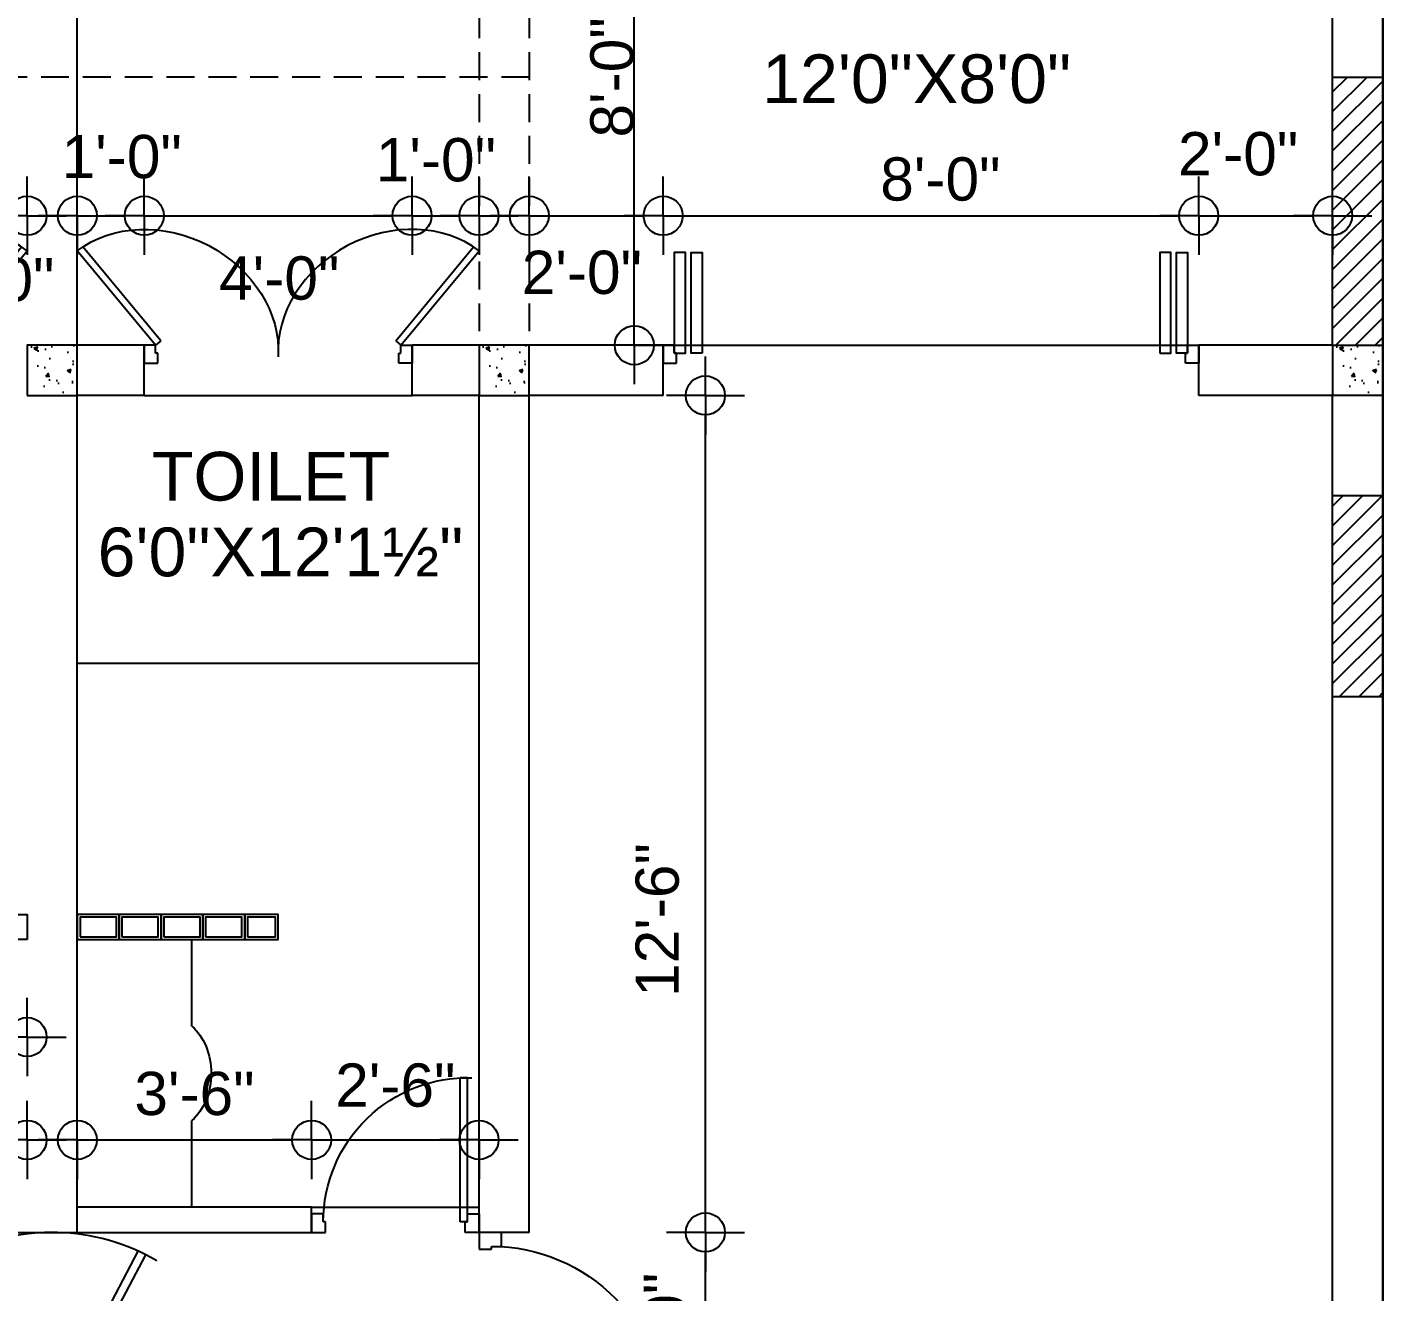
# Model space of a CAD drawing. Header units: inches. Extents: x 171009 to 352533, y -79956 to -38287.
# Drawn here: x 171306.4 to 171549.4, y -40046 to -39819.4 of the extents above; entities that cross this region are included whole.
import ezdxf

# ---------------------------------------------------------------- set-up
doc = ezdxf.new("R2010")
doc.units = ezdxf.units.IN
doc.header["$LTSCALE"] = 20
doc.header["$MEASUREMENT"] = 0
doc.header["$PDMODE"] = 34
doc.header["$PDSIZE"] = 5
doc.linetypes.add('HIDDEN2', pattern=[0.1875, 0.125, -0.0625])
doc.layers.get('0').update_dxf_attribs({"linetype": 'CONTINUOUS'})
doc.layers.get('Defpoints').update_dxf_attribs({"linetype": 'CONTINUOUS'})
for name, color, linetype in [('AREA', 3, 'CONTINUOUS'), ('COLUMN', 31, 'CONTINUOUS'), ('DIMLINE', 254, 'CONTINUOUS'), ('DOOR', 1, 'CONTINUOUS'), ('GLASS BRICKS', 4, 'CONTINUOUS'), ('HATCH', 8, 'CONTINUOUS'), ('text', 2, 'CONTINUOUS'), ('wall', 13, 'CONTINUOUS')]:
    doc.layers.add(name, color=color, linetype=linetype)
doc.styles.add('style5', font='arial_B.ttf')
doc.styles.add('TEXTM', font='arial_B.ttf')
doc.dimstyles.new('ARCH_96_0', dxfattribs={"dimtxt": 7.75, "dimasz": 3.5, "dimexe": 0.25, "dimexo": 0, "dimgap": 0, "dimtad": 1, "dimzin": 15, "dimdsep": 46, "dimlunit": 4, "dimtxsty": 'TEXTM', "dimblk": 'BLK', "dimcen": 0, "dimdle": 0.09375, "dimse1": 1, "dimse2": 1, "dimclrd": 256, "dimclrt": 3, "dimadec": 0, "dimazin": 0, "dimtfac": 1, "dimtix": 1, "dimtmove": 2, "dimatfit": 3, "dimldrblk": 'BLK', "dimfxl": 0.25, "dimtvp": 1.4625, "dimtolj": 1, "dimtzin": 15, "dimlwd": -1, "dimarcsym": 0})
pattern_1 = [(45, (-2227.5884, 18), (-1.767766953, 1.767766953), [])]

# ---------------------------------------------------------------- blocks, each defined once
blk = doc.blocks.new('A$C3B4262AC')
at = {"layer": 'DOOR'}
for p, q in [((0, 4), (0, 0)), ((2.5, 4), (0, 4)), ((2.5, 2.25), (2.5, 4)), ((0, 0), (3, 0)), ((3, 2.25), (2.5, 2.25)), ((3, 0), (3, 2.25))]:
    blk.add_line(p, q, dxfattribs=at)
blk = doc.blocks.new('DR1H902')
at = {"color": 0}
for p, q in [((-0.5, 0), (-0.5, 1)), ((-0.5, 1), (-0.45, 1)), ((-0.45, 0), (-0.45, 1)), ((-0.5, 0), (-0.45, 0))]:
    blk.add_line(p, q, dxfattribs=at)
blk.add_arc((-0.5, 0), 1, 0, 91.70698, dxfattribs=at)
blk = doc.blocks.new('A$C1F9E242A')
blk.add_blockref('A$C3B4262AC', (0, 0))
at = {"xscale": -1}
blk.add_blockref('A$C3B4262AC', (36, 0), dxfattribs=at)
at = {"layer": 'DOOR', "xscale": -31, "yscale": 31, "zscale": 68.88888888888889}
blk.add_blockref('DR1H902', (18, 2.25), dxfattribs=at)
blk = doc.blocks.new('*U28')
at = {"xscale": -1}
blk.add_blockref('A$C1F9E242A', (0, -2), dxfattribs=at)
blk = doc.blocks.new('A$C30EC73FB')
at = {"layer": 'DOOR'}
for p, q in [((2.94, 0.78), (-11.02, 17.65)), ((2, 0), (-12, 16.94)), ((2.94, 0.78), (2, 0))]:
    blk.add_line(p, q, dxfattribs=at)
at = {"layer": 'DOOR', "extrusion": (0, 0, -1)}
blk.add_ellipse((2.83, 1.52), major_axis=(-19.46, 9.92), ratio=0.847758, start_param=0.387427, end_param=2.787493, dxfattribs=at)
blk = doc.blocks.new('*U48')
blk.add_blockref('A$C1F9E242A', (-36, -2))
blk = doc.blocks.new('BLK')
for q in [(0, 2), (-2, 0), (0, -2), (2, 0)]:
    blk.add_line((0, 0), q)
blk.add_circle((0, 0), 1)
blk = doc.blocks.new('*D273')
at = {"layer": 'Defpoints', "color": 0, "transparency": 16777216}
for p in [(171306.43, -39853.15), (171294.43, -39876.36), (171306.43, -39876.36)]:
    blk.add_point(p, dxfattribs=at)
at = {"layer": 'DIMLINE', "transparency": 16777216}
blk.add_line((171297.93, -39853.15), (171302.93, -39853.15), dxfattribs=at)
at = {"layer": 'DIMLINE', "transparency": 16777216, "xscale": 3.5, "yscale": 3.5, "zscale": 3.5, "rotation": 180}
blk.add_blockref('BLK', (171294.43, -39853.15), dxfattribs=at)
at = {"layer": 'DIMLINE', "transparency": 16777216, "xscale": 3.5, "yscale": 3.5, "zscale": 3.5}
blk.add_blockref('BLK', (171306.43, -39853.15), dxfattribs=at)
at = {"layer": 'DIMLINE', "color": 3, "transparency": 16777216, "insert": (171300.55, -39864.64), "char_height": 7.75, "attachment_point": 5, "style": 'TEXTM'}
blk.add_mtext('\\A1;1\'-0"', dxfattribs=at)
blk = doc.blocks.new('*D274')
at = {"layer": 'Defpoints', "color": 0, "transparency": 16777216}
for p in [(171327.43, -39853.15), (171315.43, -39876.36), (171327.43, -39876.36)]:
    blk.add_point(p, dxfattribs=at)
at = {"layer": 'DIMLINE', "transparency": 16777216}
blk.add_line((171318.93, -39853.15), (171323.93, -39853.15), dxfattribs=at)
at = {"layer": 'DIMLINE', "transparency": 16777216, "xscale": 3.5, "yscale": 3.5, "zscale": 3.5, "rotation": 180}
blk.add_blockref('BLK', (171315.43, -39853.15), dxfattribs=at)
at = {"layer": 'DIMLINE', "transparency": 16777216, "xscale": 3.5, "yscale": 3.5, "zscale": 3.5}
blk.add_blockref('BLK', (171327.43, -39853.15), dxfattribs=at)
at = {"layer": 'DIMLINE', "color": 3, "transparency": 16777216, "insert": (171323.39, -39842.6), "char_height": 7.75, "attachment_point": 5, "style": 'TEXTM'}
blk.add_mtext('\\A1;1\'-0"', dxfattribs=at)
blk = doc.blocks.new('*D275')
at = {"layer": 'Defpoints', "color": 0, "transparency": 16777216}
for p in [(171375.43, -39853.15), (171327.43, -39882.62), (171375.43, -39882.62)]:
    blk.add_point(p, dxfattribs=at)
at = {"layer": 'DIMLINE', "transparency": 16777216}
blk.add_line((171330.93, -39853.15), (171371.93, -39853.15), dxfattribs=at)
at = {"layer": 'DIMLINE', "transparency": 16777216, "xscale": 3.5, "yscale": 3.5, "zscale": 3.5, "rotation": 180}
blk.add_blockref('BLK', (171327.43, -39853.15), dxfattribs=at)
at = {"layer": 'DIMLINE', "transparency": 16777216, "xscale": 3.5, "yscale": 3.5, "zscale": 3.5}
blk.add_blockref('BLK', (171375.43, -39853.15), dxfattribs=at)
at = {"layer": 'DIMLINE', "color": 3, "transparency": 16777216, "insert": (171351.62, -39864.37), "char_height": 7.75, "attachment_point": 5, "style": 'TEXTM'}
blk.add_mtext('\\A1;4\'-0"', dxfattribs=at)
blk = doc.blocks.new('*D276')
at = {"layer": 'Defpoints', "color": 0, "transparency": 16777216}
for p in [(171387.43, -39853.15), (171375.43, -39876.36), (171387.43, -39876.36)]:
    blk.add_point(p, dxfattribs=at)
at = {"layer": 'DIMLINE', "transparency": 16777216}
blk.add_line((171378.93, -39853.15), (171383.93, -39853.15), dxfattribs=at)
at = {"layer": 'DIMLINE', "transparency": 16777216, "xscale": 3.5, "yscale": 3.5, "zscale": 3.5, "rotation": 180}
blk.add_blockref('BLK', (171375.43, -39853.15), dxfattribs=at)
at = {"layer": 'DIMLINE', "transparency": 16777216, "xscale": 3.5, "yscale": 3.5, "zscale": 3.5}
blk.add_blockref('BLK', (171387.43, -39853.15), dxfattribs=at)
at = {"layer": 'DIMLINE', "color": 3, "transparency": 16777216, "insert": (171379.7, -39843.17), "char_height": 7.75, "attachment_point": 5, "style": 'TEXTM'}
blk.add_mtext('\\A1;1\'-0"', dxfattribs=at)
blk = doc.blocks.new('*D277')
at = {"layer": 'Defpoints', "color": 0, "transparency": 16777216}
for p in [(171420.43, -39853.15), (171396.43, -39876.36), (171420.43, -39876.36)]:
    blk.add_point(p, dxfattribs=at)
at = {"layer": 'DIMLINE', "transparency": 16777216}
blk.add_line((171399.93, -39853.15), (171416.93, -39853.15), dxfattribs=at)
at = {"layer": 'DIMLINE', "transparency": 16777216, "xscale": 3.5, "yscale": 3.5, "zscale": 3.5, "rotation": 180}
blk.add_blockref('BLK', (171396.43, -39853.15), dxfattribs=at)
at = {"layer": 'DIMLINE', "transparency": 16777216, "xscale": 3.5, "yscale": 3.5, "zscale": 3.5}
blk.add_blockref('BLK', (171420.43, -39853.15), dxfattribs=at)
at = {"layer": 'DIMLINE', "color": 3, "transparency": 16777216, "insert": (171405.86, -39863.35), "char_height": 7.75, "attachment_point": 5, "style": 'TEXTM'}
blk.add_mtext('\\A1;2\'-0"', dxfattribs=at)
blk = doc.blocks.new('*D278')
at = {"layer": 'Defpoints', "color": 0, "transparency": 16777216}
for p in [(171516.43, -39853.15), (171420.43, -39876.36), (171516.43, -39876.36)]:
    blk.add_point(p, dxfattribs=at)
at = {"layer": 'DIMLINE', "transparency": 16777216}
blk.add_line((171423.93, -39853.15), (171512.93, -39853.15), dxfattribs=at)
at = {"layer": 'DIMLINE', "transparency": 16777216, "xscale": 3.5, "yscale": 3.5, "zscale": 3.5, "rotation": 180}
blk.add_blockref('BLK', (171420.43, -39853.15), dxfattribs=at)
at = {"layer": 'DIMLINE', "transparency": 16777216, "xscale": 3.5, "yscale": 3.5, "zscale": 3.5}
blk.add_blockref('BLK', (171516.43, -39853.15), dxfattribs=at)
at = {"layer": 'DIMLINE', "color": 3, "transparency": 16777216, "insert": (171470.12, -39846.62), "char_height": 7.75, "attachment_point": 5, "style": 'TEXTM'}
blk.add_mtext('\\A1;8\'-0"', dxfattribs=at)
blk = doc.blocks.new('*D279')
at = {"layer": 'Defpoints', "color": 0, "transparency": 16777216}
for p in [(171540.43, -39853.15), (171516.43, -39876.36), (171540.43, -39876.36)]:
    blk.add_point(p, dxfattribs=at)
at = {"layer": 'DIMLINE', "transparency": 16777216}
blk.add_line((171519.93, -39853.15), (171536.93, -39853.15), dxfattribs=at)
at = {"layer": 'DIMLINE', "transparency": 16777216, "xscale": 3.5, "yscale": 3.5, "zscale": 3.5, "rotation": 180}
blk.add_blockref('BLK', (171516.43, -39853.15), dxfattribs=at)
at = {"layer": 'DIMLINE', "transparency": 16777216, "xscale": 3.5, "yscale": 3.5, "zscale": 3.5}
blk.add_blockref('BLK', (171540.43, -39853.15), dxfattribs=at)
at = {"layer": 'DIMLINE', "color": 3, "transparency": 16777216, "insert": (171523.49, -39842.09), "char_height": 7.75, "attachment_point": 5, "style": 'TEXTM'}
blk.add_mtext('\\A1;2\'-0"', dxfattribs=at)
blk = doc.blocks.new('*D295')
at = {"layer": 'Defpoints', "color": 0, "transparency": 16777216}
for p in [(171306.43, -40018.79), (171264.43, -40030.86), (171306.43, -40030.86)]:
    blk.add_point(p, dxfattribs=at)
at = {"layer": 'DIMLINE', "transparency": 16777216}
blk.add_line((171267.93, -40018.79), (171302.93, -40018.79), dxfattribs=at)
at = {"layer": 'DIMLINE', "transparency": 16777216, "xscale": 3.5, "yscale": 3.5, "zscale": 3.5, "rotation": 180}
blk.add_blockref('BLK', (171264.43, -40018.79), dxfattribs=at)
at = {"layer": 'DIMLINE', "transparency": 16777216, "xscale": 3.5, "yscale": 3.5, "zscale": 3.5}
blk.add_blockref('BLK', (171306.43, -40018.79), dxfattribs=at)
at = {"layer": 'DIMLINE', "color": 3, "transparency": 16777216, "insert": (171285.43, -40014.83), "char_height": 7.75, "attachment_point": 5, "style": 'TEXTM'}
blk.add_mtext('\\A1;3\'-6"', dxfattribs=at)
blk = doc.blocks.new('*D296')
at = {"layer": 'Defpoints', "color": 0, "transparency": 16777216}
for p in [(171357.43, -40018.79), (171315.43, -40030.86), (171357.43, -40030.86)]:
    blk.add_point(p, dxfattribs=at)
at = {"layer": 'DIMLINE', "transparency": 16777216}
blk.add_line((171318.93, -40018.79), (171353.93, -40018.79), dxfattribs=at)
at = {"layer": 'DIMLINE', "transparency": 16777216, "xscale": 3.5, "yscale": 3.5, "zscale": 3.5, "rotation": 180}
blk.add_blockref('BLK', (171315.43, -40018.79), dxfattribs=at)
at = {"layer": 'DIMLINE', "transparency": 16777216, "xscale": 3.5, "yscale": 3.5, "zscale": 3.5}
blk.add_blockref('BLK', (171357.43, -40018.79), dxfattribs=at)
at = {"layer": 'DIMLINE', "color": 3, "transparency": 16777216, "insert": (171336.43, -40010.51), "char_height": 7.75, "attachment_point": 5, "style": 'TEXTM'}
blk.add_mtext('\\A1;3\'-6"', dxfattribs=at)
blk = doc.blocks.new('*D297')
at = {"layer": 'Defpoints', "color": 0, "transparency": 16777216}
for p in [(171387.43, -40018.79), (171357.43, -40030.86), (171387.43, -40030.86)]:
    blk.add_point(p, dxfattribs=at)
at = {"layer": 'DIMLINE', "transparency": 16777216}
blk.add_line((171360.93, -40018.79), (171383.93, -40018.79), dxfattribs=at)
at = {"layer": 'DIMLINE', "transparency": 16777216, "xscale": 3.5, "yscale": 3.5, "zscale": 3.5, "rotation": 180}
blk.add_blockref('BLK', (171357.43, -40018.79), dxfattribs=at)
at = {"layer": 'DIMLINE', "transparency": 16777216, "xscale": 3.5, "yscale": 3.5, "zscale": 3.5}
blk.add_blockref('BLK', (171387.43, -40018.79), dxfattribs=at)
at = {"layer": 'DIMLINE', "color": 3, "transparency": 16777216, "insert": (171372.43, -40009.01), "char_height": 7.75, "attachment_point": 5, "style": 'TEXTM'}
blk.add_mtext('\\A1;2\'-6"', dxfattribs=at)
blk = doc.blocks.new('*D299')
at = {"layer": 'Defpoints', "color": 0, "transparency": 16777216}
for p in [(171396.43, -40035.36), (171428, -40035.36), (171396.43, -40071.36)]:
    blk.add_point(p, dxfattribs=at)
at = {"layer": 'DIMLINE', "transparency": 16777216}
blk.add_line((171428, -40067.86), (171428, -40038.86), dxfattribs=at)
at = {"layer": 'DIMLINE', "transparency": 16777216, "xscale": 3.5, "yscale": 3.5, "zscale": 3.5}
for p, rotation in [((171428, -40035.36), 90), ((171428, -40071.36), 270)]:
    blk.add_blockref('BLK', p, dxfattribs=dict(at, rotation=rotation))
at = {"layer": 'DIMLINE', "color": 3, "transparency": 16777216, "insert": (171420.85, -40053.36), "char_height": 7.75, "attachment_point": 5, "rotation": 90, "style": 'TEXTM'}
blk.add_mtext('\\A1;3\'-0"', dxfattribs=at)
blk = doc.blocks.new('*D300')
at = {"layer": 'Defpoints', "color": 0, "transparency": 16777216}
for p in [(171396.43, -39885.36), (171428, -39885.36), (171396.43, -40035.36)]:
    blk.add_point(p, dxfattribs=at)
at = {"layer": 'DIMLINE', "transparency": 16777216}
blk.add_line((171428, -40031.86), (171428, -39888.86), dxfattribs=at)
at = {"layer": 'DIMLINE', "transparency": 16777216, "xscale": 3.5, "yscale": 3.5, "zscale": 3.5}
for p, rotation in [((171428, -39885.36), 90), ((171428, -40035.36), 270)]:
    blk.add_blockref('BLK', p, dxfattribs=dict(at, rotation=rotation))
at = {"layer": 'DIMLINE', "color": 3, "transparency": 16777216, "insert": (171419.41, -39979.37), "char_height": 7.75, "attachment_point": 5, "rotation": 90, "style": 'TEXTM'}
blk.add_mtext('\\A1;12\'-6"', dxfattribs=at)
blk = doc.blocks.new('*D317')
at = {"layer": 'Defpoints', "color": 0, "transparency": 16777216}
for p in [(171391.93, -39780.36), (171415.26, -39780.36), (171410.64, -39876.36)]:
    blk.add_point(p, dxfattribs=at)
at = {"layer": 'DIMLINE', "transparency": 16777216}
blk.add_line((171415.26, -39872.86), (171415.26, -39783.86), dxfattribs=at)
at = {"layer": 'DIMLINE', "transparency": 16777216, "xscale": 3.5, "yscale": 3.5, "zscale": 3.5}
for p, rotation in [((171415.26, -39780.36), 90), ((171415.26, -39876.36), 270)]:
    blk.add_blockref('BLK', p, dxfattribs=dict(at, rotation=rotation))
at = {"layer": 'DIMLINE', "color": 3, "transparency": 16777216, "insert": (171411.3, -39828.36), "char_height": 7.75, "attachment_point": 5, "rotation": 90, "style": 'TEXTM'}
blk.add_mtext('\\A1;8\'-0"', dxfattribs=at)
blk = doc.blocks.new('*D322')
at = {"layer": 'Defpoints', "color": 0, "transparency": 16777216}
for p in [(171234.43, -39964.66), (171306.43, -39964.66), (171306.43, -40000.34)]:
    blk.add_point(p, dxfattribs=at)
at = {"layer": 'DIMLINE', "transparency": 16777216}
blk.add_line((171237.93, -40000.34), (171302.93, -40000.34), dxfattribs=at)
at = {"layer": 'DIMLINE', "transparency": 16777216, "xscale": 3.5, "yscale": 3.5, "zscale": 3.5, "rotation": 180}
blk.add_blockref('BLK', (171234.43, -40000.34), dxfattribs=at)
at = {"layer": 'DIMLINE', "transparency": 16777216, "xscale": 3.5, "yscale": 3.5, "zscale": 3.5}
blk.add_blockref('BLK', (171306.43, -40000.34), dxfattribs=at)
at = {"layer": 'DIMLINE', "color": 3, "transparency": 16777216, "insert": (171270.43, -39996.38), "char_height": 7.75, "attachment_point": 5, "style": 'TEXTM'}
blk.add_mtext('\\A1;6\'-0"', dxfattribs=at)
blk = doc.blocks.new('A$C51655814')
at = {"layer": 'DOOR', "color": 4}
for p, q in [((23.9, 0), (2.67, 43.23)), ((25.7, 0.88), (4.5, 44.05)), ((22.11, 0.88), (43.31, 44.05)), ((23.9, 0), (45.14, 43.23)), ((23.9, 0), (22.11, 0.88)), ((23.9, 0), (25.7, 0.88))]:
    blk.add_line(p, q, dxfattribs=at)
blk.add_arc((23.9, -1.65), 49.65, 61.2206, 118.7794, dxfattribs=at)

msp = doc.modelspace()

# ---------------------------------------------------------------- hatches: boundary and pattern name
h = msp.add_hatch()
h.set_pattern_fill('ANSI31', color=256, scale=20, style=0)
h.set_pattern_definition(pattern_1)
h.paths.add_polyline_path([(171549.43, -39828.358), (171540.43, -39828.358), (171540.43, -39876.358), (171549.43, -39876.358)])
h = msp.add_hatch()
h.set_pattern_fill('ANSI31', color=256, scale=20, style=0)
h.set_pattern_definition(pattern_1)
h.paths.add_polyline_path([(171549.43, -39903.358), (171540.43, -39903.358), (171540.43, -39939.358), (171549.43, -39939.358)])
at = {"layer": 'HATCH'}
h = msp.add_hatch(dxfattribs=at)
h.set_pattern_fill('AR-CONC', color=8, style=0)
h.set_pattern_definition([(50, (-2178.628, -2183.8296), (7.17260183, -0.62752135), [0.75, -8.25]), (355, (-2178.628, -2183.8296), (-1.38751334, 7.52192134), [0.6, -6.6]), (100.4514, (-2178.0305, -2183.882), (5.78509382, 6.89439542), [0.6374019, -7.01142112]), (46.1842, (-2178.628, -2181.83), (10.6724105, -1.65519014), [1.125, -12.375]), (96.6356, (-2177.739, -2181.968), (9.34662706, 9.7411787), [0.9561029, -10.51713]), (351.1842, (-2178.628, -2181.83), (9.34661945, 9.741186), [0.9, -9.9]), (21, (-2177.628, -2182.3296), (5.96907052, -4.0261889), [0.75, -8.25]), (326, (-2177.628, -2182.3296), (2.43315332, 7.25150045), [0.6, -6.6]), (71.4514, (-2177.131, -2182.665), (8.40222629, 3.22530497), [0.6374019, -7.01142112]), (37.5, (-2178.6282, -2183.8296), (0.121598553, 3.32893854), [0, -6.52, 0, -6.7, 0, -6.625]), (7.5, (-2178.6282, -2183.8296), (2.630695374, 3.94411712), [0, -3.82, 0, -6.37, 0, -2.525]), (327.5, (-2180.8582, -2183.8296), (5.33822436, -0.225548717), [0, -2.5, 0, -7.8, 0, -10.35]), (317.5, (-2181.858, -2183.8296), (5.83186169, 1.00104982), [0, -3.25, 0, -5.18, 0, -7.35])])
h.paths.add_polyline_path([(171315.43, -39876.358), (171306.43, -39876.358), (171306.43, -39885.358), (171315.43, -39885.358)])
h = msp.add_hatch(dxfattribs=at)
h.set_pattern_fill('AR-CONC', color=8, style=0)
h.set_pattern_definition([(50, (-2097.627, -2183.8296), (7.17260183, -0.62752135), [0.75, -8.25]), (355, (-2097.627, -2183.8296), (-1.38751334, 7.52192134), [0.6, -6.6]), (100.4514, (-2097.029, -2183.882), (5.78509382, 6.89439542), [0.6374019, -7.01142112]), (46.1842, (-2097.627, -2181.83), (10.6724105, -1.65519014), [1.125, -12.375]), (96.6356, (-2096.737, -2181.968), (9.34662706, 9.7411787), [0.9561029, -10.51713]), (351.1842, (-2097.627, -2181.83), (9.34661945, 9.741186), [0.9, -9.9]), (21, (-2096.627, -2182.3296), (5.96907052, -4.0261889), [0.75, -8.25]), (326, (-2096.627, -2182.3296), (2.43315332, 7.25150045), [0.6, -6.6]), (71.4514, (-2096.129, -2182.665), (8.40222629, 3.22530497), [0.6374019, -7.01142112]), (37.5, (-2097.6267, -2183.8296), (0.121598553, 3.32893854), [0, -6.52, 0, -6.7, 0, -6.625]), (7.5, (-2097.6267, -2183.8296), (2.630695374, 3.94411712), [0, -3.82, 0, -6.37, 0, -2.525]), (327.5, (-2099.8567, -2183.8296), (5.33822436, -0.225548717), [0, -2.5, 0, -7.8, 0, -10.35]), (317.5, (-2100.8567, -2183.8296), (5.83186169, 1.00104982), [0, -3.25, 0, -5.18, 0, -7.35])])
h.paths.add_polyline_path([(171396.431, -39876.358), (171387.431, -39876.358), (171387.431, -39885.358), (171396.431, -39885.358)])
h = msp.add_hatch(dxfattribs=at)
h.set_pattern_fill('AR-CONC', color=8, style=0)
h.set_pattern_definition([(50, (-1944.628, -2183.8296), (7.17260183, -0.62752135), [0.75, -8.25]), (355, (-1944.628, -2183.8296), (-1.38751334, 7.52192134), [0.6, -6.6]), (100.4514, (-1944.0305, -2183.882), (5.78509382, 6.89439542), [0.6374019, -7.01142112]), (46.1842, (-1944.628, -2181.83), (10.6724105, -1.65519014), [1.125, -12.375]), (96.6356, (-1943.739, -2181.968), (9.34662706, 9.7411787), [0.9561029, -10.51713]), (351.1842, (-1944.628, -2181.83), (9.34661945, 9.741186), [0.9, -9.9]), (21, (-1943.628, -2182.3296), (5.96907052, -4.0261889), [0.75, -8.25]), (326, (-1943.628, -2182.3296), (2.43315332, 7.25150045), [0.6, -6.6]), (71.4514, (-1943.131, -2182.665), (8.40222629, 3.22530497), [0.6374019, -7.01142112]), (37.5, (-1944.6282, -2183.8296), (0.121598553, 3.32893854), [0, -6.52, 0, -6.7, 0, -6.625]), (7.5, (-1944.6282, -2183.8296), (2.630695374, 3.94411712), [0, -3.82, 0, -6.37, 0, -2.525]), (327.5, (-1946.8582, -2183.8296), (5.33822436, -0.225548717), [0, -2.5, 0, -7.8, 0, -10.35]), (317.5, (-1947.858, -2183.8296), (5.83186169, 1.00104982), [0, -3.25, 0, -5.18, 0, -7.35])])
h.paths.add_polyline_path([(171549.43, -39876.358), (171540.43, -39876.358), (171540.43, -39885.358), (171549.43, -39885.358)])

# ---------------------------------------------------------------- linework, layer by layer
at = {"linetype": 'HIDDEN2', "ltscale": 2}
for p, q in [((171387.43, -39771.358), (171387.43, -39876.358)), ((171396.43, -39771.358), (171396.43, -39876.358)), ((171396.43, -39828.331), (171225.43, -39828.331))]:
    msp.add_line(p, q, dxfattribs=at)
for p, q in [((171327.43, -39885.358), (171375.43, -39885.358)), ((171315.43, -39933.358), (171387.43, -39933.358)), ((171335.95, -39998.418), (171335.95, -39982.858)), ((171335.95, -40030.858), (171335.95, -40015.299)), ((171357.43, -40030.858), (171387.43, -40030.858))]:
    msp.add_line(p, q)
at = {"extrusion": (0, 0, -1)}
msp.add_ellipse((171331.939, -40006.858), major_axis=(0, 10), ratio=0.748, start_param=0.566015, end_param=2.5755777, dxfattribs=at)
at = {"layer": 'AREA'}
msp.add_lwpolyline([(171072.43, -39771.358), (171549.43, -39771.358), (171549.431, -40116.358), (171411.93, -40116.358), (171411.93, -40185.358), (171354.93, -40185.358), (171354.93, -40303.358), (171266.93, -40303.358), (171266.93, -40185.358), (171209.93, -40185.358), (171209.93, -40116.358), (171072.428, -40116.358), (171072.428, -39771.358)], dxfattribs=at)
at = {"layer": 'COLUMN'}
for points in [[(171306.43, -39885.358), (171315.43, -39885.358), (171315.43, -39876.358), (171306.43, -39876.358)], [(171387.431, -39885.358), (171396.431, -39885.358), (171396.431, -39876.358), (171387.431, -39876.358)], [(171549.431, -39885.358), (171540.431, -39885.358), (171540.431, -39876.358), (171549.431, -39876.358)]]:
    msp.add_lwpolyline(points, close=True, dxfattribs=at)
at = {"layer": 'DOOR', "color": 4}
for points in [[(171422.43, -39877.758), (171424.43, -39877.758), (171424.43, -39859.758), (171422.43, -39859.758)], [(171427.43, -39877.758), (171425.43, -39877.758), (171425.43, -39859.758), (171427.43, -39859.758)], [(171509.43, -39877.758), (171511.43, -39877.758), (171511.43, -39859.758), (171509.43, -39859.758)], [(171514.43, -39877.758), (171512.43, -39877.758), (171512.43, -39859.758), (171514.43, -39859.758)]]:
    msp.add_lwpolyline(points, close=True, dxfattribs=at)
at = {"layer": 'GLASS BRICKS'}
for points in [[(171306.43, -39982.858), (171298.93, -39982.858), (171298.93, -39978.358), (171306.43, -39978.358)], [(171315.43, -39982.858), (171322.93, -39982.858), (171322.93, -39978.358), (171315.43, -39978.358)], [(171322.93, -39982.858), (171330.43, -39982.858), (171330.43, -39978.358), (171322.93, -39978.358)], [(171330.43, -39982.858), (171337.93, -39982.858), (171337.93, -39978.358), (171330.43, -39978.358)], [(171337.93, -39982.858), (171345.43, -39982.858), (171345.43, -39978.358), (171337.93, -39978.358)], [(171345.43, -39982.858), (171351.43, -39982.858), (171351.43, -39978.358), (171345.43, -39978.358)]]:
    msp.add_lwpolyline(points, close=True, dxfattribs=at)
at = {"layer": 'GLASS BRICKS', "color": 8}
for points in [[(171315.93, -39982.358), (171322.43, -39982.358), (171322.43, -39978.858), (171315.93, -39978.858)], [(171323.43, -39982.358), (171329.93, -39982.358), (171329.93, -39978.858), (171323.43, -39978.858)], [(171330.93, -39982.358), (171337.43, -39982.358), (171337.43, -39978.858), (171330.93, -39978.858)], [(171338.43, -39982.358), (171344.93, -39982.358), (171344.93, -39978.858), (171338.43, -39978.858)], [(171345.93, -39982.358), (171350.93, -39982.358), (171350.93, -39978.858), (171345.93, -39978.858)]]:
    msp.add_lwpolyline(points, close=True, dxfattribs=at)
at = {"layer": 'wall'}
for p, q in [((171315.43, -39876.358), (171315.43, -39771.358)), ((171540.43, -39876.358), (171540.43, -39771.358)), ((171549.43, -40116.358), (171549.43, -39771.358)), ((171549.43, -39828.358), (171540.43, -39828.358)), ((171327.43, -39876.358), (171315.43, -39876.358)), ((171327.43, -39885.358), (171327.43, -39876.358)), ((171420.43, -39876.358), (171375.43, -39876.358)), ((171375.43, -39885.358), (171375.43, -39876.358)), ((171420.43, -39885.358), (171420.43, -39876.358)), ((171540.43, -39876.358), (171516.43, -39876.358)), ((171516.43, -39885.358), (171516.43, -39876.358)), ((171315.43, -40035.358), (171315.43, -39885.358)), ((171327.43, -39885.358), (171315.43, -39885.358)), ((171387.43, -39885.358), (171375.43, -39885.358)), ((171387.43, -40035.358), (171387.43, -39885.358)), ((171396.43, -40035.358), (171396.43, -39885.358)), ((171420.43, -39885.358), (171396.43, -39885.358)), ((171540.43, -39885.358), (171516.43, -39885.358)), ((171540.43, -40107.358), (171540.43, -39885.358)), ((171549.43, -39903.358), (171540.43, -39903.358)), ((171549.43, -39939.358), (171540.43, -39939.358)), ((171357.43, -40030.858), (171315.43, -40030.858)), ((171357.43, -40035.358), (171357.43, -40030.858)), ((171264.43, -40035.358), (171357.43, -40035.358)), ((171396.43, -40035.358), (171387.43, -40035.358))]:
    msp.add_line(p, q, dxfattribs=at)
at = {"layer": 'wall', "color": 7}
msp.add_line((171420.43, -39876.358), (171516.43, -39876.358), dxfattribs=at)

# ---------------------------------------------------------------- block references
at = {"yscale": 0.8000000000010914, "zscale": 0.7999999999999999}
for p, xscale in [((171327.43, -39879.558), 0.7999999999883585), ((171375.43, -39879.558), -0.7999999999883585), ((171375.43, -39879.558), -0.7999999999883585), ((171420.43, -39879.558), 0.7999999999883585), ((171516.43, -39879.558), -0.7999999999883585)]:
    msp.add_blockref('A$C3B4262AC', p, dxfattribs=dict(at, xscale=xscale))
at = {"layer": 'DIMLINE', "xscale": -1}
for p in [(171294.43, -39876.358), (171375.43, -39876.358)]:
    msp.add_blockref('A$C30EC73FB', p, dxfattribs=at)
at = {"layer": 'DIMLINE'}
msp.add_blockref('A$C30EC73FB', (171327.43, -39876.358), dxfattribs=at)
at = {"layer": 'DOOR', "xscale": -0.8333333333139308, "yscale": 0.8333333333330302, "zscale": 0.8333333333333334}
msp.add_blockref('*U28', (171357.431, -40033.692), dxfattribs=at)
at = {"layer": 'DOOR', "color": 4, "xscale": 0.750000000002435, "yscale": 0.750000000003638, "zscale": 0.749999999998335, "rotation": 358.5129051763102}
msp.add_blockref('A$C51655814', (171293.008, -40070.893), dxfattribs=at)
at = {"layer": 'DOOR', "rotation": 270}
msp.add_blockref('*U48', (171389.431, -40071.358), dxfattribs=at)

# ---------------------------------------------------------------- texts
at = {"layer": 'text', "style": 'style5'}
for s, height, p in [('12\'0"X8\'0"', 8.7331, (171438.182, -39832.974)), ('TOILET', 8.7331, (171328.793, -39904.204)), ('6\'0"X12\'1½"', 8.73306, (171319.071, -39917.773))]:
    msp.add_text(s, height=height, dxfattribs=at).set_placement(p)

# ---------------------------------------------------------------- dimensions: what is measured, and where the dimension line sits
at = {"layer": 'DIMLINE'}
dim = msp.add_linear_dim(base=(171415.256, -39780.358), p1=(171410.644, -39876.358), p2=(171391.93, -39780.358), angle=90, dimstyle='ARCH_96_0', override={"dimfxl": 0.18}, dxfattribs=at)
dim.commit()
dim.dimension.update_dxf_attribs({"geometry": '*D317', "text_midpoint": (171411.299, -39828.358)})
for base, p1, p2, picture, middle in [((171327.43, -39853.147), (171315.43, -39876.358), (171327.43, -39876.358), '*D274', (171323.394, -39842.601)), ((171540.43, -39853.147), (171516.43, -39876.358), (171540.43, -39876.358), '*D279', (171523.486, -39842.095)), ((171387.43, -39853.147), (171375.43, -39876.358), (171387.43, -39876.358), '*D276', (171379.705, -39843.17)), ((171516.43, -39853.147), (171420.43, -39876.358), (171516.43, -39876.358), '*D278', (171470.115, -39846.623)), ((171306.43, -39853.147), (171294.43, -39876.358), (171306.43, -39876.358), '*D273', (171300.545, -39864.636)), ((171375.43, -39853.147), (171327.43, -39882.618), (171375.43, -39882.618), '*D275', (171351.623, -39864.37)), ((171420.43, -39853.147), (171396.431, -39876.358), (171420.43, -39876.358), '*D277', (171405.859, -39863.35)), ((171387.431, -40018.787), (171357.43, -40030.858), (171387.431, -40030.858), '*D297', (171372.43, -40009.006)), ((171357.43, -40018.787), (171315.43, -40030.858), (171357.43, -40030.858), '*D296', (171336.43, -40010.515))]:
    dim = msp.add_linear_dim(base=base, p1=p1, p2=p2, dimstyle='ARCH_96_0', override={"dimfxl": 0.18}, dxfattribs=at)
    dim.commit()
    dim.dimension.update_dxf_attribs({"geometry": picture, "text_midpoint": middle, "dimtype": 160})
for base, p1, p2, picture, middle in [((171428.003, -39885.358), (171396.429, -40035.358), (171396.431, -39885.358), '*D300', (171419.412, -39979.372)), ((171428.003, -40035.358), (171396.431, -40071.358), (171396.429, -40035.358), '*D299', (171420.85, -40053.358))]:
    dim = msp.add_linear_dim(base=base, p1=p1, p2=p2, angle=90, dimstyle='ARCH_96_0', override={"dimfxl": 0.18}, dxfattribs=at)
    dim.commit()
    dim.dimension.update_dxf_attribs({"geometry": picture, "text_midpoint": middle, "dimtype": 160})
dim = msp.add_aligned_dim(p1=(171234.43, -39964.664), p2=(171306.43, -39964.664), distance=-35.673, dimstyle='ARCH_96_0', override={"dimfxl": 0.18}, dxfattribs=at)
dim.commit()
dim.dimension.update_dxf_attribs({"geometry": '*D322', "text_midpoint": (171270.43, -39996.38)})
dim = msp.add_linear_dim(base=(171306.43, -40018.787), p1=(171264.43, -40030.858), p2=(171306.43, -40030.858), dimstyle='ARCH_96_0', override={"dimfxl": 0.18}, dxfattribs=at)
dim.commit()
dim.dimension.update_dxf_attribs({"geometry": '*D295', "text_midpoint": (171285.43, -40014.828)})

doc.saveas('drawing.dxf')
